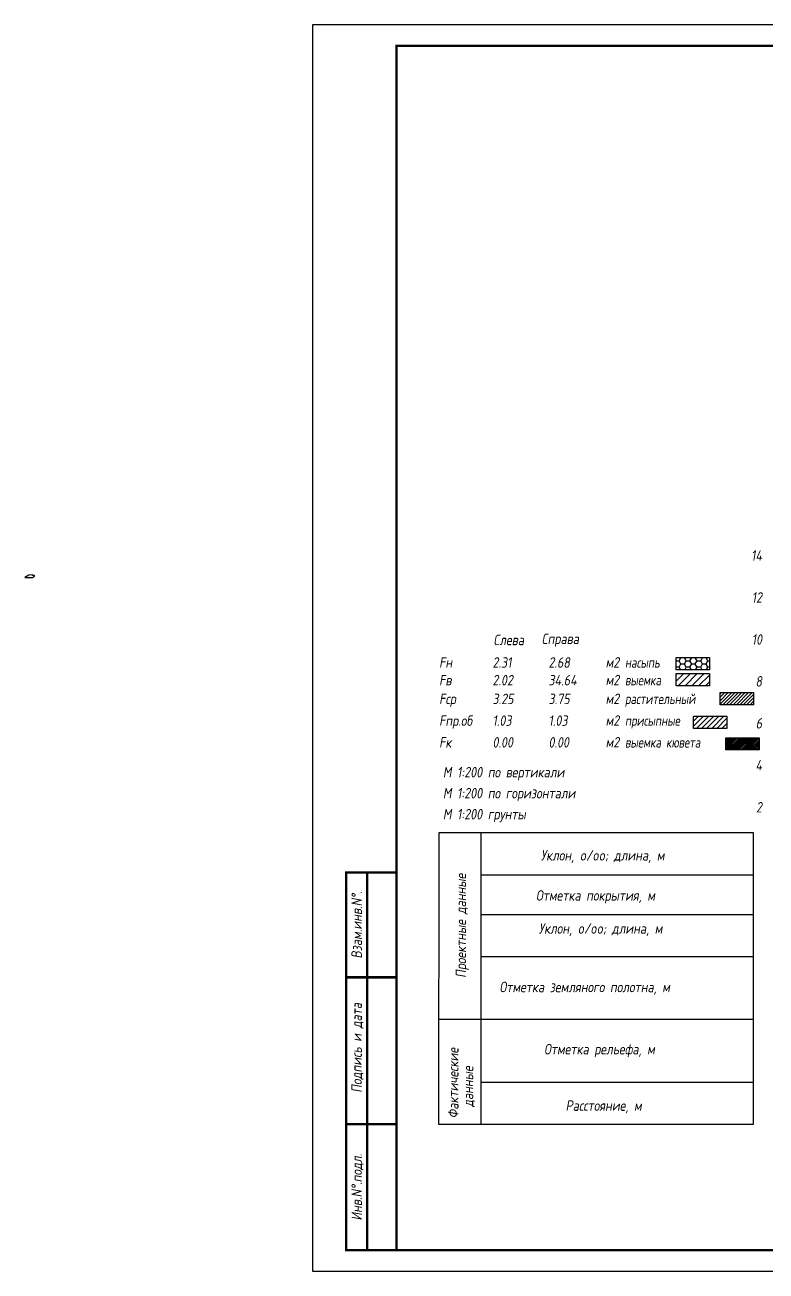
# Model space of a CAD drawing. Extents: x -717 to 1451, y -133302 to 233.
# Drawn here: x -98.6 to 78, y -103830.4 to -103533.4 of the extents above; entities that cross this region are included whole.
import ezdxf
from ezdxf.enums import TextEntityAlignment as Align

# ---------------------------------------------------------------- set-up
doc = ezdxf.new("R2010")
doc.units = 0
for name, color, linetype in [('Зарамочное оформление', 7, 'Continuous'), ('Линейка абсолютных высот', 7, 'Continuous'), ('Объем выемки', 7, 'Continuous'), ('Объем кюветов', 7, 'Continuous'), ('Объем насыпи', 7, 'Continuous'), ('Объем присыпных обочин', 7, 'Continuous'), ('Объем срезки растительного слоя', 7, 'Continuous'), ('Объём_2650', 7, 'Continuous'), ('Таблица', 7, 'Continuous')]:
    doc.layers.add(name, color=color, linetype=linetype)
for name, color, linetype, true_color in [('Объём_2563', 7, 'Continuous', 0xff8000), ('Объём_2570', 7, 'Continuous', 0x80ff00), ('Объём_2600', 7, 'Continuous', 0x808000), ('Объём_2620', 2, 'Continuous', 0xffff00)]:
    doc.layers.add(name, color=color, linetype=linetype, true_color=true_color)
doc.styles.add('М', font='romand.shx', dxfattribs={"width": 0.8, "oblique": 10, "height": 2.5})

# ---------------------------------------------------------------- blocks, each defined once
blk = doc.blocks.new('условные обозначения')
at = {"layer": 'Объём_2563'}
h = blk.add_hatch(dxfattribs=at)
h.set_pattern_fill('ANSI31', color=256, scale=0.3)
h.set_pattern_definition([(45, (-34.5, -100.5), (-0.673519, 0.673519), [])])
h.paths.add_polyline_path([(18.26, 7.53), (27.08, 7.53), (27.08, 4.62), (18.26, 4.62)])
at = {"layer": 'Объём_2570'}
h = blk.add_hatch(dxfattribs=at)
h.set_pattern_fill('ANSI31', color=3, scale=0.2)
h.set_pattern_definition([(45, (-32.9034, -100.5), (-0.4490128, 0.4490128), [])])
h.paths.add_polyline_path([(25.29, 13.16), (34.12, 13.16), (34.12, 10.25), (25.29, 10.25)])
at = {"layer": 'Объём_2600'}
h = blk.add_hatch(dxfattribs=at)
h.set_pattern_fill('ANSI31', color=6, scale=0.4)
h.set_pattern_definition([(45, (-34.5, -100.5), (-0.898026, 0.898026), [])])
h.paths.add_polyline_path([(13.63, 17.67), (22.46, 17.67), (22.46, 14.76), (13.63, 14.76)])
at = {"layer": 'Объём_2620'}
h = blk.add_hatch(dxfattribs=at)
h.set_pattern_fill('ANSI31', color=2, scale=0.1)
h.set_pattern_definition([(45, (-33.755, -100.5), (-0.2245064, 0.2245064), [])])
h.paths.add_polyline_path([(26.75, 2.41), (35.57, 2.41), (35.57, -0.5), (26.75, -0.5)])
at = {"layer": 'Объём_2650'}
h = blk.add_hatch(dxfattribs=at)
h.set_pattern_fill('HONEY', color=5, scale=0.3)
h.set_pattern_definition([(0, (-34.5, -100.5), (1.42875, 0.824889), [0.9525, -1.905]), (120, (-34.5, -100.5), (-1.42875, 0.824889), [0.9525, -1.905]), (60, (-34.5, -100.5), (3e-09, 1.6497784), [-1.905, 0.9525])])
h.paths.add_polyline_path([(13.63, 21.49), (22.46, 21.49), (22.46, 18.58), (13.63, 18.58)])
at = {"layer": 'Объём_2563'}
blk.add_lwpolyline([(18.26, 7.53), (27.08, 7.53), (27.08, 4.62), (18.26, 4.62)], close=True, dxfattribs=at)
at = {"layer": 'Объём_2620', "color": 2}
blk.add_lwpolyline([(26.75, 2.41), (35.57, 2.41), (35.57, -0.5), (26.75, -0.5)], close=True, dxfattribs=at)
at = {"layer": 'Объём_2650', "color": 5}
blk.add_lwpolyline([(13.63, 21.49), (22.46, 21.49), (22.46, 18.58), (13.63, 18.58)], close=True, dxfattribs=at)
at = {"layer": 'Объём_2650', "color": 6}
blk.add_lwpolyline([(13.63, 17.67), (22.46, 17.67), (22.46, 14.76), (13.63, 14.76)], close=True, dxfattribs=at)
at = {"layer": 'Объём_2650', "color": 3}
blk.add_lwpolyline([(25.29, 13.16), (34.12, 13.16), (34.12, 10.25), (25.29, 10.25)], close=True, dxfattribs=at)
at = {"layer": 'Объем насыпи', "color": 1, "style": 'М', "oblique": 10, "width": 0.8}
for s, p in [('насыпь', (0.09, 19.09)), ('выемка', (0.09, 14.89)), ('растительный', (0.09, 10.42)), ('присыпные', (0.09, 5.24)), ('выемка кювета', (0.09, 0.06))]:
    blk.add_text(s, height=2.5, dxfattribs=at).set_placement(p)

msp = doc.modelspace()

# ---------------------------------------------------------------- linework, layer by layer
at = {"layer": 'Объём_2563', "color": 250, "flags": 128}
msp.add_lwpolyline([(-96.576, -103664.922), (-96.276, -103664.916), (-96.276, -103664.647), (-96.775, -103664.647), (-96.775, -103664.506), (-97.676, -103664.542), (-98.576, -103665.142), (-96.76, -103665.105), (-96.576, -103664.922)], dxfattribs=at)
at = {"layer": 'Таблица', "linetype": 'Continuous', "flags": 128}
for points in [[(0, -103726), (-0.054, -103795.421)], [(75, -103726), (0, -103726)], [(10, -103726), (10, -103795.421)], [(74.946, -103795.421), (75, -103726)], [(10, -103736), (75, -103736)], [(10, -103745.421), (75, -103745.421)], [(9.946, -103755.421), (74.946, -103755.421)], [(-0.054, -103770.421), (74.946, -103770.421)], [(9.946, -103785.421), (74.946, -103785.421)], [(-0.054, -103795.421), (74.946, -103795.421)]]:
    msp.add_lwpolyline(points, dxfattribs=at)

# ---------------------------------------------------------------- block references
at = {"layer": 'Объём_2570', "xscale": 0.9}
msp.add_blockref('условные обозначения', (44.274, -103705.707), dxfattribs=at)

# ---------------------------------------------------------------- texts
at = {"style": 'М', "oblique": 10, "width": 0.8}
msp.add_text('М 1:200 грунты', height=2.5, dxfattribs=at).set_placement((0.973, -103722.769))
at = {"layer": 'Линейка абсолютных высот', "style": 'М', "oblique": 10, "width": 0.8}
for s, p in [('14', (77, -103659.873)), ('12', (77, -103669.873)), ('10', (77, -103679.873)), ('8', (77, -103689.873)), ('6', (77, -103699.873)), ('4', (77, -103709.873)), ('2', (77, -103719.873))]:
    msp.add_text(s, height=2.5, dxfattribs=at).set_placement(p, align=Align.MIDDLE_RIGHT)
at = {"layer": 'Объем выемки', "style": 'М', "oblique": 10, "width": 0.8}
for s, p in [('Fв', (0.085, -103690.835)), ('2.02', (12.785, -103690.835)), ('34.64', (26.126, -103690.835)), ('м2', (39.731, -103690.802))]:
    msp.add_text(s, height=2.5, dxfattribs=at).set_placement(p)
at = {"layer": 'Объем кюветов', "style": 'М', "oblique": 10, "width": 0.8}
for s, p in [('Fк', (0.085, -103705.66)), ('0.00', (12.785, -103705.66)), ('0.00', (26.126, -103705.66)), ('м2', (39.731, -103705.627))]:
    msp.add_text(s, height=2.5, dxfattribs=at).set_placement(p)
at = {"layer": 'Объем насыпи', "style": 'М', "oblique": 10, "width": 0.8}
for s, p in [('Слева', (13.029, -103681.249)), ('Справа', (24.522, -103680.982)), ('Fн', (0.085, -103686.63)), ('2.31', (12.785, -103686.63)), ('2.68', (26.126, -103686.63)), ('м2', (39.731, -103686.597))]:
    msp.add_text(s, height=2.5, dxfattribs=at).set_placement(p)
at = {"layer": 'Объем присыпных обочин', "style": 'М', "oblique": 10, "width": 0.8}
for s, p in [('Fпр.об', (0.085, -103700.481)), ('1.03', (12.785, -103700.481)), ('1.03', (26.126, -103700.481)), ('м2', (39.731, -103700.448))]:
    msp.add_text(s, height=2.5, dxfattribs=at).set_placement(p)
at = {"layer": 'Объем срезки растительного слоя', "style": 'М', "oblique": 10, "width": 0.8}
for s, p in [('Fср', (0.085, -103695.303)), ('3.25', (12.785, -103695.303)), ('3.75', (26.126, -103695.303)), ('м2', (39.731, -103695.269))]:
    msp.add_text(s, height=2.5, dxfattribs=at).set_placement(p)
at = {"layer": 'Таблица', "style": 'М', "oblique": 10, "width": 0.8}
for s, p in [('М 1:200 по вертикали', (0.973, -103712.769)), ('М 1:200 по горизонтали', (0.973, -103717.769)), ('Уклон, o/oo; длина, м', (24.315, -103732.584)), ('Отметка покрытия, м', (23.148, -103742.139)), ('Уклон, o/oo; длина, м', (23.824, -103750.017)), ('Отметка земляного полотна, м', (14.462, -103763.965)), ('Отметка рельефа, м', (25.077, -103778.777)), ('Расстояние, м', (30.202, -103792.23))]:
    msp.add_text(s, height=2.5, dxfattribs=at).set_placement(p)
for s, p in [('Проектные данные ', (6.519, -103760.558)), ('Фактические ', (4.698, -103794.013)), ('данные', (8.204, -103791.308))]:
    msp.add_text(s, height=2.5, rotation=90, dxfattribs=at).set_placement(p)

# ---------------------------------------------------------------- wipeouts: each hides what was drawn before it
msp.add_wipeout([(-10.054, -103735.421), (-22.054, -103735.421), (-22.054, -103825.421), (-10.054, -103825.421)]).dxf.layer = 'Зарамочное оформление'

# ---------------------------------------------------------------- next in the draw order: linework, layer by layer
at = {"flags": 128}
msp.add_lwpolyline([(-30.054, -103830.421), (389.946, -103830.421), (389.946, -103533.421), (-30.054, -103533.421)], close=True, dxfattribs=at)
at = {"const_width": 0.6, "flags": 128}
msp.add_lwpolyline([(-10.054, -103825.421), (384.946, -103825.421), (384.946, -103538.421), (-10.054, -103538.421)], close=True, dxfattribs=at)
at = {"layer": 'Зарамочное оформление', "linetype": 'Continuous', "lineweight": -3, "const_width": 0.6, "flags": 128}
for points in [[(-10.054, -103825.421), (-22.054, -103825.421), (-22.054, -103735.421), (-10.054, -103735.421)], [(-17.054, -103825.421), (-17.054, -103735.421)], [(-22.054, -103760.421), (-10.054, -103760.421)], [(-22.054, -103795.421), (-10.054, -103795.421)]]:
    msp.add_lwpolyline(points, dxfattribs=at)

# ---------------------------------------------------------------- next in the draw order: texts
at = {"layer": 'Зарамочное оформление', "lineweight": 15, "style": 'М', "oblique": 10, "width": 0.8}
for s, p in [('Взам.инв.N%%d.', (-19.554, -103747.921)), ('Подпись и дата', (-19.572, -103777.227)), ('Инв.N%%d.подл.', (-19.554, -103810.421))]:
    msp.add_text(s, height=2.5, rotation=90, dxfattribs=at).set_placement(p, align=Align.MIDDLE_CENTER)

doc.saveas('drawing.dxf')
